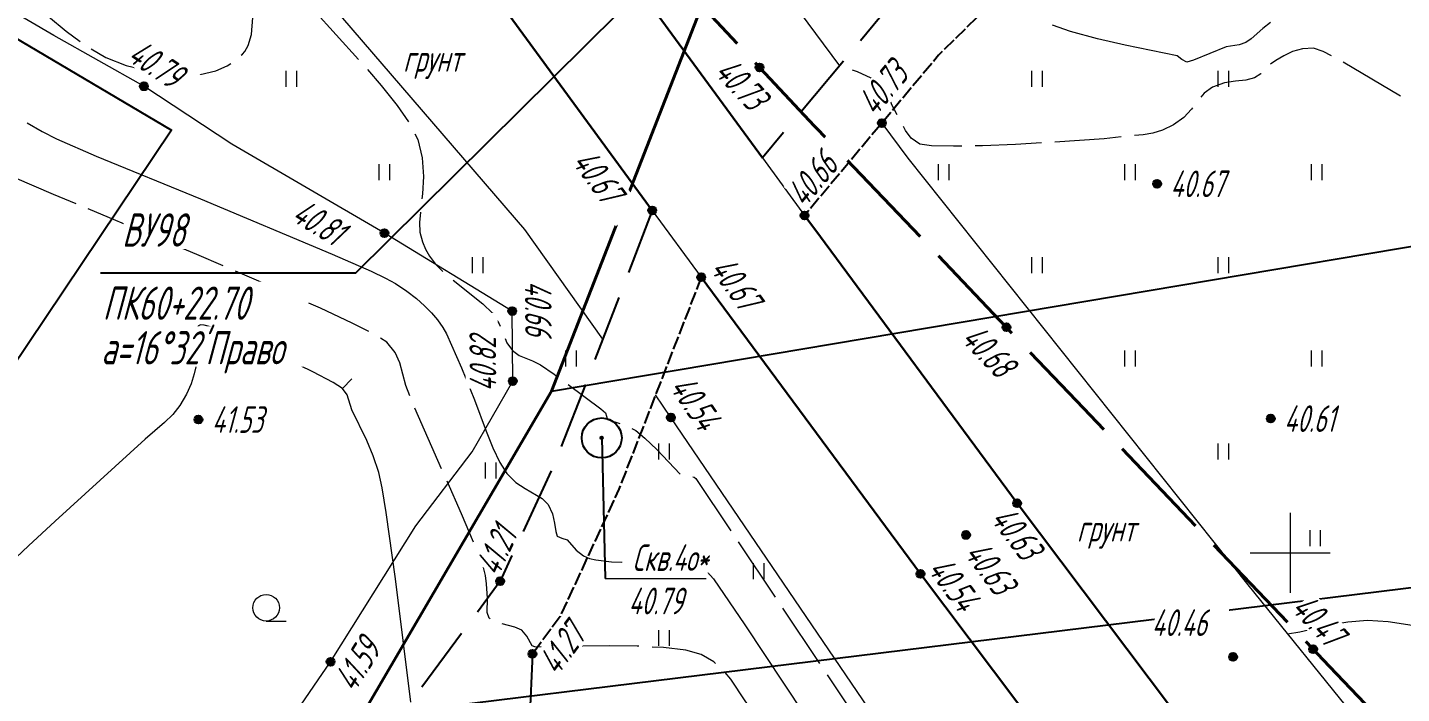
# Model space of a CAD drawing. Extents: x 2208637 to 2213412, y 575334 to 577367.
# Drawn here: x 2211202.6 to 2211254.2, y 576794.7 to 576819.7 of the extents above; entities that cross this region are included whole.
import ezdxf
from ezdxf.enums import TextEntityAlignment as Align

# ---------------------------------------------------------------- set-up
doc = ezdxf.new("R2010")
doc.units = 0
doc.header["$LTSCALE"] = 0.5
for name, pattern in [('500_122_1_2', [10, 8, -2]), ('500_193_1_1', [7, 5, -2]), ('500_193_1_2', [1, 1, 0]), ('500_329_3', [6, 5, -1])]:
    doc.linetypes.add(name, pattern=pattern)
doc.layers.get('0').update_dxf_attribs({"lineweight": 25})
for name, color, linetype, lineweight in [('ИИ_ГАЗОПРОВОДЫ', 150, 'Continuous', 25), ('ИИ_ГОРИЗОНТАЛИ_ОСН', 32, 'Continuous', 15), ('ИИ_ГРАНИЦЫ_ЗЕМЛЕПОЛЬЗОВАТЕЛЕЙ', 7, 'Continuous', 25), ('ИИ_ДОРОГИ_АД', 7, 'Continuous', 25), ('ИИ_КООРДИНАТНАЯ_СЕТКА', 3, 'Continuous', 25), ('ИИ_ОГРАДЫ', 7, 'Continuous', 25), ('ИИ_ОТМЕТКИ', 7, 'Continuous', 25), ('ИИ_СКВАЖИНА', 7, 'Continuous', 25), ('ИИ_ТРАССЫ_КЛС', 5, 'Continuous', 40), ('ИИ_УГОДЬЯ', 7, 'Continuous', 25)]:
    doc.layers.add(name, color=color, linetype=linetype, lineweight=lineweight)
doc.styles.add('BM431', font='', dxfattribs={"height": 1})
doc.styles.add('D431', font='', dxfattribs={"height": 1})
doc.styles.add('GOST 2.304', font='cs_gost2304.shx', dxfattribs={"width": 0.8, "oblique": 15})
doc.styles.get('BM431').set_extended_font_data('bm431', italic=True)
doc.styles.get('D431').set_extended_font_data('D431', italic=True)
doc.linetypes.add('2000_475_1', pattern='A,3,[1,Topography.shx,S=0.5,R=90,X=0,Y=0],0', length=3)
doc.linetypes.add('2000_485_1', pattern='A,34.5,[1,Topography.shx,S=1.5,R=120,X=0.5,Y=-0.87],-0.01,[1,Topography.shx,S=1.5,R=0,X=-0.25,Y=0.43],0,[3,Topography.shx,S=1,R=0,X=0.5,Y=0],-0.01,[1,Topography.shx,S=1.5,R=60,X=0.5,Y=-0.87],-1,34.5', length=70.02)
doc.linetypes.add('500_187', pattern='A,0,[3,Topography.shx,S=0.5,R=0,X=0,Y=0],-0.5', length=0.5)

# ---------------------------------------------------------------- blocks, each defined once
blk = doc.blocks.new('500_12')
at = {"color": 0, "linetype": 'Continuous', "lineweight": -2, "flags": 128}
for points in [[(0, 3), (0, -3)], [(-3, 0), (3, 0)]]:
    blk.add_lwpolyline(points, dxfattribs=at)
at = {"color": 7, "linetype": 'Continuous', "lineweight": -2, "style": 'D431'}
blk.add_attdef('Вертикальная_подпись', (-0.5, 0.5), '', height=2, rotation=90, dxfattribs=at)
blk.add_attdef('Горизонтальная_подпись', (0.5, 0.5), '', height=2, dxfattribs=at)
blk = doc.blocks.new('500_329_6')
at = {"color": 0, "linetype": 'Continuous', "lineweight": -2}
blk.add_lwpolyline([(0, 0), (1, 0)], dxfattribs=at)
blk = doc.blocks.new('500_401')
at = {"color": 0, "linetype": 'Continuous', "lineweight": -2}
for points in [[(-0.4, 0), (-0.4, 1.2)], [(0.4, 0), (0.4, 1.2)]]:
    blk.add_lwpolyline(points, dxfattribs=at)
blk = doc.blocks.new('500_379')
at = {"color": 0, "linetype": 'Continuous', "lineweight": -2}
blk.add_lwpolyline([(0, -1), (1.5, -1)], dxfattribs=at)
blk.add_circle((0, 0), 1, dxfattribs=at)
blk = doc.blocks.new('500_330_1')
at = {"linetype": 'Continuous', "lineweight": -2}
h = blk.add_hatch(color=0, dxfattribs=at)
h.dxf.hatch_style = 1
edge = h.paths.add_edge_path()
edge.add_arc((0, 0), 0.3, 0, 360)
at = {"color": 0, "linetype": 'Continuous', "lineweight": -2}
blk.add_circle((0, 0), 0.3, dxfattribs=at)
at = {"color": 0, "linetype": 'Continuous', "lineweight": -2, "style": 'GOST 2.304', "flags": 1}
for tag, p in [('Номер', (-1, -1)), ('Номер_рабочей_станции', (-1, -3.5))]:
    blk.add_attdef(tag, text='', height=2, dxfattribs=at).set_placement(p, align=Align.RIGHT)
at = {"color": 0, "linetype": 'Continuous', "lineweight": -2, "style": 'GOST 2.304'}
blk.add_attdef('Высота', (1, -1), '', height=2, dxfattribs=at)
at = {"color": 0, "linetype": 'Continuous', "lineweight": -2, "style": 'GOST 2.304', "flags": 1}
blk.add_attdef('Код', (0, -3.5), '', height=2, dxfattribs=at)
blk = doc.blocks.new('PD7E29FB7921E4EA9B9E6094250D61F')
at = {"color": 0, "linetype": '2000_485_1', "lineweight": -2, "flags": 128}
blk.add_lwpolyline([(2211134.45, 576819.17), (2211144.86, 576833.83), (2211150.75, 576843), (2211154.99, 576846.09), (2211159.93, 576844.44), (2211166.09, 576840.68), (2211208, 576815.87), (2211189.79, 576788.76)], close=True, dxfattribs=at)
at = {"color": 0, "lineweight": -2, "flags": 1}
for tag in ['Адрес (местоположение) участка', 'Дата постановки на учет', 'Тип объекта', 'Статус записи о ЗУ по справочнику', 'Кадастровый номер, обозначение, учетный номер объекта', 'Кадастровый номер квартала', 'Вид разрешенного использования по классификатору', 'Площадь, кв.м', 'Категория земель', 'Вид использования по документу', 'Кадастровая стоимость']:
    blk.add_attdef(tag, (0, 0), '', height=0.2, dxfattribs=at)
blk = doc.blocks.new('*U78')
at = {"linetype": 'Continuous', "lineweight": -2}
h = blk.add_hatch(color=0, dxfattribs=at)
edge = h.paths.add_edge_path()
edge.add_arc((0, 0), 0.1, 0, 360)
at = {"color": 0, "linetype": 'Continuous', "lineweight": 20}
blk.add_lwpolyline([(0.25, -10.55), (7.85, -10.55)], dxfattribs=at)
at = {"color": 0, "linetype": 'Continuous', "lineweight": -2}
for radius in [1.5, 0.1]:
    blk.add_circle((0, 0), radius, dxfattribs=at)
at = {"color": 0, "linetype": 'Continuous', "lineweight": 20, "style": 'D431'}
blk.add_attdef('Глубина', text='', height=2, dxfattribs=at).set_placement((-2, -1), align=Align.RIGHT)
at = {"color": 0, "linetype": 'Continuous', "lineweight": 20}
for tag, style, p in [('Назначение_и_номер_скважины', 'D431', (4.05, -9.85)), ('Отметка_земли', 'BM431', (4.05, -13.25))]:
    blk.add_attdef(tag, text='', height=2, dxfattribs=dict(at, style=style)).set_placement(p, align=Align.CENTER)

msp = doc.modelspace()

# ---------------------------------------------------------------- linework, layer by layer
at = {"layer": 'ИИ_ГАЗОПРОВОДЫ', "linetype": '500_122_1_2', "lineweight": 40, "elevation": 629.549, "flags": 128}
msp.add_lwpolyline([(2211183.591, 576876.872), (2211186.516, 576871.351), (2211192.136, 576860.751), (2211194.105, 576858.431), (2211205.965, 576844.89), (2211213.428, 576836.486), (2211217.544, 576831.882), (2211223.02, 576825.757), (2211232.134, 576816.04), (2211236.684, 576811.279), (2211241.977, 576805.703), (2211251.484, 576795.729), (2211263.068, 576783.571), (2211267.382, 576779.049)], dxfattribs=at)
at = {"layer": 'ИИ_ГОРИЗОНТАЛИ_ОСН', "color": 32, "linetype": '500_329_3', "lineweight": 20, "flags": 128}
for points, elevation in [([(2211176.895, 576835.36), (2211177.285, 576835.149), (2211179.518, 576834.007), (2211180.441, 576833.557), (2211181.122, 576833.247), (2211181.474, 576833.12), (2211181.782, 576833.115), (2211182.031, 576833.174), (2211185.128, 576834.226), (2211185.998, 576834.503), (2211186.826, 576834.743), (2211188.263, 576835.086), (2211189.535, 576835.433), (2211190.081, 576835.509), (2211190.471, 576835.475), (2211190.735, 576835.379), (2211190.898, 576835.275), (2211191.043, 576835.136), (2211191.137, 576834.965), (2211191.188, 576834.657), (2211191.132, 576834.168), (2211190.779, 576832.725), (2211190.725, 576832.129), (2211190.777, 576831.701), (2211190.872, 576831.43), (2211191, 576831.214), (2211191.17, 576831.023), (2211191.541, 576830.705), (2211192.215, 576830.233), (2211193.277, 576829.596), (2211194.485, 576828.945), (2211195.741, 576828.323), (2211196.941, 576827.771), (2211197.985, 576827.33), (2211198.64, 576827.086), (2211198.992, 576826.979), (2211199.148, 576826.95), (2211199.293, 576826.961), (2211199.457, 576827.005), (2211199.663, 576827.116), (2211199.894, 576827.328), (2211200.186, 576827.654), (2211200.576, 576827.995), (2211200.945, 576828.292), (2211201.889, 576829.112), (2211202.381, 576829.468), (2211202.748, 576829.652), (2211202.994, 576829.704), (2211203.139, 576829.687), (2211203.204, 576829.661), (2211203.258, 576829.624), (2211203.361, 576829.497), (2211203.502, 576829.186), (2211203.663, 576828.59), (2211203.812, 576827.637), (2211203.894, 576826.569), (2211203.898, 576825.506), (2211203.814, 576824.57), (2211203.63, 576823.883), (2211203.231, 576823.325), (2211202.664, 576822.868), (2211202.035, 576822.499), (2211201.102, 576822.022), (2211200.936, 576821.908), (2211200.886, 576821.843), (2211200.891, 576821.771), (2211200.936, 576821.702), (2211201.058, 576821.624), (2211201.677, 576821.445), (2211202.068, 576821.284), (2211202.367, 576821.054), (2211203.383, 576820.141), (2211204.043, 576819.587), (2211204.767, 576819.053), (2211205.525, 576818.606), (2211206.289, 576818.308), (2211207.035, 576818.128), (2211207.752, 576818), (2211208.433, 576817.942), (2211209.072, 576817.969), (2211209.661, 576818.098), (2211210.092, 576818.287), (2211210.389, 576818.483), (2211210.663, 576818.731), (2211210.745, 576818.828), (2211210.875, 576819.055), (2211210.998, 576819.464), (2211211.052, 576820.105), (2211210.997, 576820.985), (2211210.768, 576822.633), (2211210.739, 576823.108), (2211210.777, 576823.348), (2211210.839, 576823.441), (2211210.94, 576823.476), (2211211.053, 576823.467), (2211211.223, 576823.378), (2211211.454, 576823.136), (2211211.758, 576822.683), (2211212.457, 576821.515), (2211212.875, 576820.925), (2211213.298, 576820.428), (2211215.203, 576818.322), (2211215.873, 576817.545), (2211216.471, 576816.794), (2211216.944, 576816.109), (2211217.24, 576815.528), (2211217.412, 576814.832), (2211217.456, 576814.139), (2211217.419, 576813.481), (2211217.304, 576812.401), (2211217.322, 576812.042), (2211217.422, 576811.681), (2211217.534, 576811.402), (2211217.688, 576811.142), (2211217.91, 576810.838), (2211218.227, 576810.521), (2211219.691, 576809.348), (2211220.046, 576808.994), (2211220.297, 576808.598), (2211220.593, 576807.89), (2211220.801, 576807.601), (2211221.053, 576807.406), (2211221.548, 576807.209), (2211221.85, 576807.058), (2211222.362, 576806.711), (2211224.118, 576805.411), (2211224.296, 576805.262), (2211224.368, 576805.009), (2211225.098, 576804.76), (2211225.433, 576804.588), (2211225.772, 576804.308), (2211226.22, 576803.874), (2211227.167, 576802.886), (2211227.28, 576802.862), (2211227.624, 576802.846), (2211227.684, 576802.789), (2211234.173, 576793.088)], 40.75), ([(2211230.237, 576793.471), (2211229.539, 576794.436), (2211229, 576795.255), (2211228.719, 576795.596), (2211228.363, 576795.9), (2211227.885, 576796.175), (2211227.306, 576796.337), (2211226.47, 576796.438), (2211225.479, 576796.491), (2211224.436, 576796.506), (2211223.441, 576796.498), (2211221.766, 576796.451), (2211221.645, 576796.465), (2211221.537, 576796.5), (2211221.345, 576796.863), (2211221.155, 576797.089), (2211220.89, 576797.205), (2211220.159, 576797.399), (2211219.928, 576797.539), (2211219.844, 576797.762), (2211219.868, 576798.299), (2211219.825, 576798.834), (2211219.783, 576799.146), (2211219.7, 576799.504), (2211219.559, 576799.882), (2211218.886, 576801.461), (2211216.987, 576805.766), (2211216.8, 576806.289), (2211216.572, 576807.135), (2211216.393, 576807.518), (2211216.078, 576807.914), (2211215.646, 576808.193), (2211214.783, 576808.63), (2211213.585, 576809.187), (2211212.149, 576809.827), (2211208.952, 576811.204), (2211203.569, 576813.458), (2211202.116, 576814.089), (2211201.998, 576814.167), (2211189.803, 576820.012), (2211189.454, 576820.181), (2211188.897, 576820.49), (2211188.533, 576820.61), (2211188.308, 576820.612), (2211188.154, 576820.4), (2211187.895, 576819.946), (2211187.249, 576818.729), (2211187.168, 576818.619), (2211187.08, 576818.513), (2211186.16, 576817.607), (2211185.686, 576817.107), (2211185.254, 576816.604), (2211184.937, 576816.156), (2211184.443, 576815.318), (2211184.284, 576814.944), (2211184.222, 576814.637), (2211184.223, 576814.392), (2211184.249, 576814.218), (2211184.291, 576814.066), (2211184.368, 576813.934), (2211184.563, 576813.708), (2211184.946, 576813.36), (2211187.024, 576811.759), (2211187.709, 576811.183), (2211188.268, 576810.618), (2211188.627, 576810.084), (2211188.832, 576809.447), (2211188.865, 576808.873), (2211188.717, 576807.76), (2211188.685, 576807.14), (2211188.781, 576806.425), (2211188.988, 576805.753), (2211189.307, 576804.942), (2211189.7, 576804.055), (2211190.127, 576803.152), (2211191.407, 576800.61), (2211191.611, 576800.25), (2211191.796, 576799.978), (2211191.954, 576799.699), (2211192.077, 576799.324), (2211192.18, 576798.882), (2211192.28, 576798.327), (2211192.322, 576797.723), (2211192.273, 576797.247), (2211192.169, 576796.915), (2211192.061, 576796.713), (2211191.931, 576796.548), (2211191.787, 576796.423), (2211191.534, 576796.278), (2211191.142, 576796.151), (2211190.605, 576796.065), (2211189.561, 576795.965), (2211189.159, 576795.862), (2211188.745, 576795.612), (2211188.441, 576795.34), (2211188.141, 576795.112), (2211187.735, 576794.995), (2211187.324, 576795.079), (2211186.873, 576795.328), (2211186.365, 576795.642), (2211185.787, 576795.922), (2211185.123, 576796.069), (2211184.556, 576796.011), (2211184.026, 576795.809), (2211183.508, 576795.546), (2211182.981, 576795.303), (2211182.419, 576795.16), (2211181.801, 576795.198), (2211181.255, 576795.442), (2211180.614, 576795.907), (2211179.9, 576796.538), (2211179.138, 576797.279), (2211177.558, 576798.877), (2211176.788, 576799.625), (2211176.061, 576800.266), (2211174.635, 576801.394), (2211171.742, 576803.524), (2211171.119, 576804.063), (2211170.152, 576805.106), (2211169.701, 576805.514), (2211169.308, 576805.741), (2211168.975, 576805.838), (2211168.598, 576805.86), (2211168.462, 576805.846), (2211168.182, 576805.773), (2211167.749, 576805.568), (2211167.17, 576805.161), (2211166.496, 576804.526), (2211165.937, 576803.872), (2211165.619, 576803.421), (2211165.478, 576803.168), (2211165.439, 576803.056), (2211165.45, 576802.979), (2211165.503, 576802.916), (2211165.641, 576802.855), (2211166.262, 576802.721), (2211166.573, 576802.529), (2211166.754, 576802.235), (2211166.993, 576801.718), (2211167.256, 576801.045), (2211167.511, 576800.282), (2211167.725, 576799.498), (2211167.866, 576798.758), (2211167.9, 576798.131), (2211167.78, 576797.495), (2211167.535, 576796.886), (2211167.236, 576796.334), (2211166.779, 576795.574), (2211166.707, 576795.411), (2211166.694, 576795.333), (2211166.723, 576795.257), (2211166.787, 576795.182), (2211166.921, 576795.109), (2211167.5, 576794.952), (2211168.088, 576794.678), (2211168.443, 576794.556), (2211168.861, 576794.502), (2211169.287, 576794.631), (2211170.843, 576795.383), (2211171.779, 576795.806), (2211172.692, 576796.127), (2211173.341, 576796.245), (2211173.746, 576796.218), (2211173.967, 576796.133), (2211174.06, 576796.068), (2211174.131, 576795.997), (2211174.245, 576795.82), (2211174.353, 576795.471), (2211174.393, 576794.879), (2211174.311, 576793.999), (2211174.129, 576793.041), (2211173.895, 576792.09), (2211173.462, 576790.552), (2211173.36, 576790.134), (2211173.242, 576789.355), (2211172.995, 576788.213), (2211172.808, 576787.062), (2211172.645, 576786.378), (2211172.406, 576785.683), (2211172.065, 576785.021), (2211171.599, 576784.437), (2211171.043, 576783.996), (2211170.254, 576783.518), (2211169.299, 576783.034), (2211168.242, 576782.576), (2211167.151, 576782.176), (2211166.092, 576781.865), (2211165.13, 576781.675), (2211164.474, 576781.631), (2211164.072, 576781.672), (2211163.854, 576781.739), (2211163.762, 576781.784), (2211163.656, 576781.856), (2211163.474, 576782.042), (2211163.27, 576782.413), (2211163.103, 576783.041), (2211163.016, 576783.956), (2211162.999, 576785.772), (2211162.958, 576786.328), (2211162.884, 576786.625), (2211162.805, 576786.751), (2211162.678, 576786.827), (2211162.504, 576786.863), (2211162.207, 576786.837), (2211161.771, 576786.695), (2211161.225, 576786.425), (2211160.755, 576786.162), (2211160.446, 576786.021), (2211160.173, 576785.986), (2211159.951, 576785.983), (2211159.677, 576785.953), (2211157.651, 576785.501), (2211156.617, 576785.237), (2211155.623, 576784.951), (2211154.801, 576784.66), (2211154.282, 576784.385), (2211153.873, 576784.023), (2211153.553, 576783.654), (2211153.324, 576783.259), (2211153.189, 576782.816), (2211153.15, 576782.308), (2211153.286, 576781.809), (2211153.629, 576781.145), (2211154.098, 576780.396), (2211155.462, 576778.409), (2211155.637, 576778.092), (2211155.681, 576777.821), (2211155.644, 576777.369), (2211155.665, 576777.088), (2211155.758, 576776.517), (2211155.848, 576776.28), (2211156.027, 576776.067), (2211156.276, 576775.948), (2211156.683, 576775.854), (2211158.524, 576775.59), (2211159.868, 576775.355), (2211163.557, 576774.8), (2211165.068, 576774.55), (2211166.564, 576774.274), (2211167.95, 576773.974), (2211169.133, 576773.654), (2211169.87, 576773.385), (2211170.27, 576773.178), (2211170.452, 576773.038), (2211170.587, 576772.863), (2211170.698, 576772.644), (2211170.794, 576772.288), (2211170.812, 576771.775), (2211170.71, 576771.096), (2211170.358, 576769.733), (2211170.248, 576769.114), (2211170.275, 576768.581), (2211170.479, 576767.958), (2211170.741, 576767.425), (2211171.043, 576766.971), (2211171.363, 576766.585), (2211171.684, 576766.256), (2211172.047, 576765.93), (2211172.382, 576765.698), (2211172.738, 576765.537), (2211173.162, 576765.427), (2211173.569, 576765.401), (2211173.901, 576765.464), (2211174.241, 576765.558), (2211174.672, 576765.624), (2211175.915, 576765.638), (2211181.435, 576765.611), (2211181.588, 576765.655), (2211181.835, 576765.968), (2211182.095, 576766.06), (2211185.343, 576767), (2211186.787, 576767.437), (2211187.414, 576767.659), (2211188.882, 576768.234), (2211189.267, 576768.352), (2211189.657, 576768.436), (2211189.966, 576768.478), (2211192.1, 576768.698), (2211193.273, 576768.836), (2211193.882, 576768.894), (2211194.959, 576768.966), (2211195.276, 576769.024), (2211195.451, 576769.093), (2211195.563, 576769.192), (2211195.632, 576769.36), (2211195.653, 576769.561), (2211195.612, 576769.853), (2211195.466, 576770.198), (2211195.233, 576770.449), (2211194.882, 576770.486), (2211194.353, 576770.375), (2211193.405, 576770.119), (2211193.205, 576770.099), (2211193.13, 576770.121), (2211193.114, 576770.177), (2211193.164, 576770.249), (2211193.344, 576770.374), (2211193.726, 576770.561), (2211194.313, 576770.798), (2211195.231, 576771.133), (2211195.593, 576771.259), (2211196.04, 576771.388), (2211196.129, 576771.43), (2211196.686, 576771.225), (2211197.118, 576771.041), (2211197.429, 576770.866), (2211197.612, 576770.668), (2211197.724, 576770.469), (2211197.895, 576770.25), (2211198.081, 576770.097), (2211198.499, 576769.83), (2211198.741, 576769.636), (2211198.997, 576769.373), (2211199.543, 576768.729), (2211199.677, 576768.668), (2211199.826, 576768.635), (2211200.422, 576768.589), (2211200.6, 576768.545), (2211200.48, 576768.474), (2211200.23, 576768.417), (2211199.541, 576768.343), (2211199.223, 576768.287), (2211198.919, 576768.2), (2211197.575, 576767.738), (2211197.002, 576767.575), (2211195.633, 576767.293), (2211192.995, 576766.818), (2211192.082, 576766.636), (2211191.881, 576766.544), (2211191.539, 576766.329), (2211189.395, 576765.28), (2211188.668, 576764.895), (2211188.031, 576764.523), (2211187.568, 576764.198), (2211187.167, 576763.815), (2211186.889, 576763.464), (2211186.409, 576762.729), (2211186.058, 576762.281), (2211185.658, 576761.847), (2211183.181, 576759.329), (2211182.656, 576758.766), (2211182.292, 576758.335), (2211181.967, 576757.882), (2211181.708, 576757.48), (2211181.496, 576757.106), (2211181.312, 576756.737), (2211180.913, 576755.857), (2211180.728, 576755.407), (2211180.617, 576755.032), (2211180.615, 576754.765), (2211180.76, 576754.575), (2211180.988, 576754.462), (2211181.256, 576754.305), (2211182.907, 576752.67), (2211183.497, 576752.126), (2211184.065, 576751.653), (2211184.564, 576751.311), (2211185.227, 576751.006), (2211185.903, 576750.791), (2211186.515, 576750.647), (2211187.228, 576750.504), (2211187.478, 576750.358), (2211187.621, 576750.313)], 41.25), ([(2211273.625, 576796.99), (2211273.374, 576796.797), (2211273.14, 576796.642), (2211272.87, 576796.542), (2211271.982, 576796.373), (2211270.092, 576796.044), (2211269.991, 576796.06), (2211270.307, 576799.355), (2211270.54, 576802.109), (2211270.625, 576803.367), (2211270.671, 576804.395), (2211270.663, 576805.08), (2211270.588, 576805.718), (2211270.483, 576806.242), (2211270.354, 576806.704), (2211270.052, 576807.656), (2211269.891, 576808.251), (2211269.777, 576808.862), (2211269.689, 576809.862), (2211269.615, 576810.307), (2211269.457, 576810.755), (2211269.165, 576811.232), (2211268.709, 576811.656), (2211267.971, 576812.154), (2211267.053, 576812.687), (2211266.059, 576813.218), (2211263.633, 576814.437), (2211263.351, 576814.594), (2211263.199, 576814.792), (2211263.101, 576814.978), (2211262.938, 576815.109), (2211262.706, 576815.096), (2211261.823, 576814.846), (2211261.253, 576814.728), (2211260.651, 576814.693), (2211260.127, 576814.74), (2211259.558, 576814.84), (2211258.938, 576814.991), (2211258.264, 576815.195), (2211257.53, 576815.451), (2211256.733, 576815.759), (2211256.03, 576816.086), (2211255.204, 576816.532), (2211251.822, 576818.523), (2211251.243, 576818.826), (2211250.886, 576818.952), (2211250.463, 576818.934), (2211250.096, 576818.823), (2211249.768, 576818.661), (2211249.465, 576818.49), (2211249.229, 576818.324), (2211248.903, 576817.989), (2211248.665, 576817.835), (2211248.334, 576817.745), (2211247.954, 576817.712), (2211247.536, 576817.654), (2211247.09, 576817.49), (2211246.778, 576817.258), (2211246.533, 576816.971), (2211246.298, 576816.659), (2211246.015, 576816.351), (2211245.628, 576816.076), (2211245.21, 576815.879), (2211244.842, 576815.766), (2211244.479, 576815.704), (2211243.017, 576815.55), (2211240.948, 576815.407), (2211239.692, 576815.34), (2211238.455, 576815.29), (2211237.361, 576815.269), (2211236.534, 576815.285), (2211236.099, 576815.351), (2211235.777, 576815.577), (2211235.56, 576815.866), (2211235.05, 576816.824), (2211234.959, 576817.081), (2211234.852, 576817.321), (2211234.655, 576817.567), (2211234.265, 576817.826), (2211233.755, 576818.061), (2211233.053, 576818.324)], 40.75)]:
    msp.add_lwpolyline(points, dxfattribs=dict(at, elevation=elevation))
at = {"layer": 'ИИ_ГОРИЗОНТАЛИ_ОСН', "flags": 128}
for points, elevation in [([(2211249.262, 576819.923), (2211248.978, 576819.69), (2211248.543, 576819.298), (2211248.335, 576819.165), (2211248.087, 576819.082), (2211247.604, 576819.004), (2211246.378, 576818.501), (2211246.12, 576818.432), (2211245.942, 576818.524), (2211245.761, 576818.661), (2211243.808, 576819.062), (2211242.763, 576819.301), (2211241.756, 576819.575), (2211241.075, 576819.812)], 41), ([(2211202.581, 576816.144), (2211203.134, 576815.825), (2211203.683, 576815.552), (2211205.167, 576814.903), (2211209.08, 576813.297), (2211214.028, 576811.212), (2211215.496, 576810.574), (2211216.033, 576810.318), (2211216.409, 576810.11), (2211216.835, 576809.824), (2211217.194, 576809.548), (2211217.497, 576809.28), (2211217.756, 576809.016), (2211217.98, 576808.754), (2211218.188, 576808.466), (2211218.324, 576808.22), (2211218.888, 576806.947), (2211219.373, 576805.747), (2211219.812, 576804.57), (2211220.066, 576803.947), (2211220.329, 576803.392), (2211220.591, 576802.975), (2211220.922, 576802.646), (2211221.275, 576802.41), (2211221.917, 576802.04), (2211222.142, 576801.818), (2211222.304, 576801.468), (2211222.381, 576801.108), (2211222.423, 576800.805), (2211222.48, 576800.629), (2211222.652, 576800.547), (2211222.853, 576800.482), (2211223.193, 576800.096), (2211223.461, 576799.886), (2211223.694, 576799.786), (2211223.933, 576799.73), (2211224.523, 576799.656), (2211224.887, 576799.643), (2211226.098, 576799.664), (2211226.762, 576799.658), (2211227.344, 576799.613), (2211227.755, 576799.51), (2211228.107, 576799.287), (2211228.344, 576799.025), (2211229.527, 576797.291), (2211233.213, 576791.719)], 41), ([(2211216.983, 576794.394), (2211216.402, 576799.024), (2211216.054, 576801.511), (2211215.902, 576802.444), (2211215.781, 576803.02), (2211215.573, 576803.647), (2211215.336, 576804.212), (2211214.764, 576805.369), (2211214.59, 576805.93), (2211214.423, 576806.174), (2211214.062, 576806.397), (2211213.3, 576806.792), (2211212.298, 576807.279), (2211211.212, 576807.779), (2211210.203, 576808.212), (2211209.556, 576808.456), (2211209.218, 576808.553), (2211209.083, 576808.568), (2211209.004, 576808.526), (2211208.947, 576808.446), (2211208.914, 576808.284), (2211208.978, 576807.592), (2211208.948, 576807.141), (2211208.848, 576806.721), (2211208.732, 576806.344), (2211208.564, 576805.964), (2211208.307, 576805.536), (2211208.04, 576805.194), (2211207.738, 576804.893), (2211207.01, 576804.264), (2211203.623, 576801.187), (2211202.63, 576800.268), (2211201.703, 576799.384)], 41.5), ([(2211258.232, 576786.563), (2211258.091, 576786.81), (2211258.051, 576786.9), (2211258.251, 576788.835), (2211258.346, 576790.05), (2211258.417, 576791.372), (2211258.441, 576792.693), (2211258.395, 576793.906), (2211258.292, 576794.728), (2211258.169, 576795.221), (2211258.062, 576795.479), (2211258, 576795.583), (2211257.736, 576795.927), (2211257.441, 576796.219), (2211257.006, 576796.537), (2211256.406, 576796.837), (2211255.759, 576797.049), (2211255.079, 576797.199), (2211253.685, 576797.407), (2211252.903, 576797.456), (2211252.173, 576797.401), (2211251.504, 576797.282), (2211250.366, 576797.015), (2211249.91, 576796.946)], 40.5)]:
    msp.add_lwpolyline(points, dxfattribs=dict(at, elevation=elevation))
at = {"layer": 'ИИ_ДОРОГИ_АД', "lineweight": 30, "flags": 128}
for points in [[(2211184.981, 576876.736), (2211192.76, 576866.057), (2211201.01, 576854.734), (2211209.531, 576843.037), (2211210.937, 576841.107), (2211230.187, 576814.829)], [(2211215.951, 576826.647), (2211215.951, 576826.647), (2211226.051, 576812.859)], [(2211231.769, 576812.668), (2211232.149, 576812.15), (2211239.752, 576801.862), (2211248.823, 576789.81), (2211256.616, 576779.63), (2211262.745, 576771.625), (2211262.88, 576771.449)], [(2211227.889, 576810.35), (2211228.524, 576809.483), (2211236.117, 576799.209), (2211245.257, 576787.066), (2211253.138, 576776.771), (2211259.636, 576768.283), (2211260.407, 576767.275)]]:
    msp.add_lwpolyline(points, dxfattribs=at)
at = {"layer": 'ИИ_ДОРОГИ_АД', "lineweight": 20, "flags": 128}
for points in [[(2211192.956, 576875.958), (2211206.53, 576856.49), (2211216.503, 576841.299), (2211222.51, 576832.99), (2211229.471, 576823.163), (2211233.079, 576818.289)], [(2211224.193, 576808.028), (2211221.259, 576812.138), (2211210.55, 576824.6), (2211203.14, 576833.683)], [(2211234.671, 576816.139), (2211235.65, 576814.817), (2211248.413, 576798.8), (2211252.58, 576793.64), (2211266.041, 576776.785)], [(2211257.385, 576762.172), (2211257.13, 576762.51), (2211247.432, 576774.517), (2211240.32, 576785.12), (2211226.75, 576805.08), (2211226.172, 576805.931)]]:
    msp.add_lwpolyline(points, dxfattribs=at)
at = {"layer": 'ИИ_ДОРОГИ_АД', "color": 7, "linetype": '500_193_1_1', "flags": 128}
for points in [[(2211277.36, 576835.258), (2211271.367, 576834.698), (2211266.833, 576834.274), (2211257.246, 576832.979), (2211249.018, 576830.824), (2211243.091, 576827.686), (2211238.279, 576823.801), (2211234.886, 576820.451), (2211230.187, 576814.829)], [(2211226.051, 576812.859), (2211223.739, 576806.848), (2211222.4, 576803.402), (2211220.337, 576798.933), (2211215.444, 576792.312), (2211210.736, 576786.205), (2211206.54, 576781.082), (2211203.684, 576778.26), (2211203.607, 576778.2), (2211199.289, 576774.795), (2211196.998, 576773.239), (2211193.892, 576771.13)], [(2211221.55, 576796.2), (2211221.134, 576787.06), (2211222.118, 576778.018), (2211223.692, 576773.722), (2211226.235, 576769.22), (2211227.95, 576766.336), (2211233.304, 576764.384), (2211242.163, 576760.192), (2211250.602, 576755.173), (2211251.43, 576754.68)]]:
    msp.add_lwpolyline(points, dxfattribs=at)
at = {"layer": 'ИИ_ДОРОГИ_АД', "color": 7, "linetype": '500_193_1_2', "flags": 128}
for points in [[(2211277.103, 576832.622), (2211271.525, 576832.101), (2211267.128, 576831.69), (2211257.751, 576830.423), (2211249.968, 576828.385), (2211244.529, 576825.506), (2211240.014, 576821.859), (2211236.801, 576818.688), (2211234.671, 576816.139), (2211231.769, 576812.668)], [(2211227.889, 576810.35), (2211224.794, 576802.385), (2211222.586, 576797.602), (2211221.55, 576796.2)]]:
    msp.add_lwpolyline(points, dxfattribs=at)
at = {"layer": 'ИИ_ДОРОГИ_АД', "color": 7, "linetype": '500_187', "lineweight": 20, "flags": 128}
for points in [[(2211230.187, 576814.829), (2211231.769, 576812.668)], [(2211226.051, 576812.859), (2211227.889, 576810.35)]]:
    msp.add_lwpolyline(points, dxfattribs=at)
at = {"layer": 'ИИ_ОГРАДЫ', "linetype": '2000_475_1', "lineweight": 20, "flags": 128}
msp.add_lwpolyline([(2211162.622, 576808.075), (2211168.265, 576803.967), (2211175.984, 576798.346), (2211187.337, 576790.079), (2211198.61, 576781.87), (2211202.273, 576779.203), (2211205.78, 576783.95), (2211213.97, 576795.91), (2211217.167, 576801.007), (2211219.283, 576803.789), (2211220.81, 576806.45), (2211220.79, 576809.08), (2211215.99, 576812.01), (2211210.26, 576815.345), (2211206.96, 576817.52), (2211203.574, 576819.431), (2211198.15, 576822.61), (2211192.726, 576825.789), (2211186.43, 576829.23), (2211182.45, 576831.68), (2211176.847, 576834.872)], dxfattribs=at)
at = {"layer": 'ИИ_СКВАЖИНА', "elevation": 40.788, "flags": 128}
msp.add_lwpolyline([(2211224.151, 576804.314), (2211224.276, 576799.04)], dxfattribs=at)
at = {"layer": 'ИИ_ТРАССЫ_КЛС', "flags": 128}
msp.add_lwpolyline([(2211233.604, 576871.99), (2211229.714, 576825.179), (2211222.268, 576806.065), (2211215.123, 576793.842), (2211206.075, 576781.299), (2211202.671, 576777.573), (2211194.772, 576776.058), (2211171.669, 576756.486), (2211163.733, 576745.007), (2211155.529, 576731.079), (2211148.193, 576717.191), (2211140.533, 576701.223)], dxfattribs=at)
at = {"layer": 'ИИ_ТРАССЫ_КЛС', "lineweight": 25, "flags": 128}
for points in [[(2211229.714, 576825.179), (2211214.905, 576810.5), (2211205.334, 576810.5)], [(2211222.268, 576806.065), (2211280.079, 576815.808), (2211288.899, 576815.808)], [(2211215.123, 576793.842), (2211272.852, 576800.953), (2211282.294, 576800.953)]]:
    msp.add_lwpolyline(points, dxfattribs=at)

# ---------------------------------------------------------------- block references
at = {"layer": 'ИИ_ГОРИЗОНТАЛИ_ОСН', "xscale": 0.5, "yscale": 0.5, "zscale": 0.5, "rotation": 46.35351117635402}
msp.add_blockref('500_329_6', (2211214.423, 576806.174, 41.5), dxfattribs=at)
at = {"layer": 'ИИ_КООРДИНАТНАЯ_СЕТКА', "color": 3, "lineweight": 20, "xscale": 0.5, "yscale": 0.5, "zscale": 0.5}
msp.add_blockref('500_12', (2211250, 576800), dxfattribs=at)
at = {"layer": 'ИИ_УГОДЬЯ', "lineweight": 20, "xscale": 0.5, "yscale": 0.5, "zscale": 0.5}
for name, p in [('500_401', (2211212.5, 576817.5)), ('500_401', (2211240.5, 576817.5)), ('500_401', (2211247.5, 576817.5)), ('500_401', (2211216, 576814)), ('500_401', (2211237, 576814)), ('500_401', (2211244, 576814)), ('500_401', (2211251, 576814)), ('500_401', (2211219.5, 576810.5)), ('500_401', (2211240.5, 576810.5)), ('500_401', (2211247.5, 576810.5)), ('500_401', (2211223, 576807)), ('500_401', (2211244, 576807)), ('500_401', (2211251, 576807)), ('500_401', (2211226.5, 576803.5)), ('500_401', (2211247.5, 576803.5)), ('500_401', (2211219.99, 576802.788)), ('500_401', (2211250.949, 576800.244)), ('500_401', (2211230.055, 576799.007)), ('500_379', (2211211.549, 576797.937)), ('500_401', (2211226.5, 576796.5))]:
    msp.add_blockref(name, p, dxfattribs=at)

# ---------------------------------------------------------------- next in the draw order: wipeouts: each hides what was drawn before it
at = {"lineweight": 0}
for points, layer in [([(2211216.771, 576817.999), (2211219.928, 576817.999), (2211219.928, 576818.87), (2211216.771, 576818.87)], 'ИИ_ДОРОГИ_АД'), ([(2211242.072, 576800.353), (2211245.229, 576800.353), (2211245.229, 576801.224), (2211242.072, 576801.224)], 'ИИ_ДОРОГИ_АД'), ([(2211206.34, 576818.391), (2211208.696, 576816.839), (2211209.323, 576817.79), (2211206.968, 576819.343)], 'ИИ_ОТМЕТКИ'), ([(2211234.56, 576816.398), (2211236.369, 576818.562), (2211235.495, 576819.293), (2211233.686, 576817.129)], 'ИИ_ОТМЕТКИ'), ([(2211228.364, 576817.882), (2211230.294, 576815.824), (2211231.125, 576816.604), (2211229.195, 576818.662)], 'ИИ_ОТМЕТКИ'), ([(2211223.011, 576814.539), (2211224.678, 576812.264), (2211225.644, 576812.971), (2211223.977, 576815.247)], 'ИИ_ОТМЕТКИ'), ([(2211245.621, 576813.289), (2211248.442, 576813.289), (2211248.442, 576814.487), (2211245.621, 576814.487)], 'ИИ_ОТМЕТКИ'), ([(2211212.507, 576812.381), (2211214.762, 576811.005), (2211215.356, 576811.978), (2211213.101, 576813.354)], 'ИИ_ОТМЕТКИ'), ([(2211228.191, 576810.518), (2211229.858, 576808.242), (2211230.825, 576808.95), (2211229.158, 576811.225)], 'ИИ_ОТМЕТКИ'), ([(2211221.193, 576810.089), (2211221.213, 576807.368), (2211222.411, 576807.377), (2211222.391, 576810.098)], 'ИИ_ОТМЕТКИ'), ([(2211220.266, 576806.179), (2211220.244, 576809.003), (2211219.027, 576808.994), (2211219.048, 576806.169)], 'ИИ_ОТМЕТКИ'), ([(2211237.627, 576807.863), (2211239.555, 576805.832), (2211240.424, 576806.656), (2211238.496, 576808.688)], 'ИИ_ОТМЕТКИ'), ([(2211226.67, 576806.086), (2211228.164, 576803.885), (2211229.107, 576804.525), (2211227.613, 576806.726)], 'ИИ_ОТМЕТКИ'), ([(2211209.626, 576804.433), (2211212.247, 576804.433), (2211212.247, 576805.573), (2211209.626, 576805.573)], 'ИИ_ОТМЕТКИ'), ([(2211249.889, 576804.469), (2211252.53, 576804.469), (2211252.53, 576805.667), (2211249.889, 576805.667)], 'ИИ_ОТМЕТКИ'), ([(2211220.381, 576799.144), (2211221.413, 576801.378), (2211220.307, 576801.888), (2211219.276, 576799.654)], 'ИИ_ОТМЕТКИ'), ([(2211238.723, 576801.129), (2211240.418, 576798.899), (2211241.372, 576799.624), (2211239.677, 576801.854)], 'ИИ_ОТМЕТКИ'), ([(2211222.611, 576795.397), (2211224.181, 576797.521), (2211223.202, 576798.245), (2211221.632, 576796.121)], 'ИИ_ОТМЕТКИ'), ([(2211250.023, 576797.744), (2211252.01, 576795.659), (2211252.835, 576796.445), (2211250.848, 576798.531)], 'ИИ_ОТМЕТКИ'), ([(2211244.922, 576796.806), (2211247.703, 576796.806), (2211247.703, 576798.004), (2211244.922, 576798.004)], 'ИИ_ОТМЕТКИ'), ([(2211214.99, 576794.778), (2211216.383, 576796.999), (2211215.417, 576797.605), (2211214.024, 576795.384)], 'ИИ_ОТМЕТКИ'), ([(2211224.931, 576799.25), (2211228.808, 576799.25), (2211228.808, 576800.442), (2211224.931, 576800.442)], 'ИИ_СКВАЖИНА'), ([(2211224.902, 576797.62), (2211227.723, 576797.62), (2211227.723, 576798.76), (2211224.902, 576798.76)], 'ИИ_СКВАЖИНА'), ([(2211206.204, 576811.411), (2211209.614, 576811.411), (2211209.614, 576812.836), (2211206.204, 576812.836)], 'ИИ_ТРАССЫ_КЛС'), ([(2211205.423, 576806.989), (2211214.899, 576806.989), (2211214.899, 576808.51), (2211205.423, 576808.51)], 'ИИ_ТРАССЫ_КЛС')]:
    msp.add_wipeout(points, dxfattribs=at).dxf.layer = layer

# ---------------------------------------------------------------- next in the draw order: block references
at = {"layer": 'ИИ_ОТМЕТКИ'}
ref = msp.add_blockref('500_330_1', (2211206.96, 576817.52, 40.79), dxfattribs=dict(at, xscale=0.5, yscale=0.5, zscale=0.5, rotation=326.6116753548545))
ref.add_attrib('Высота', '40.79', (2211206.281, 576818.514), dxfattribs={"layer": '0', "color": 0, "linetype": 'Continuous', "lineweight": -2, "height": 1, "rotation": 326.6117, "style": 'GOST 2.304', "oblique": 15, "width": 0.8})
ref = msp.add_blockref('500_330_1', (2211230.08, 576818.23, 40.73), dxfattribs=dict(at, xscale=0.5, yscale=0.5, zscale=0.5, rotation=313.1670490364344))
ref.add_attrib('Высота', '40.73', (2211228.335, 576818.015), dxfattribs={"layer": '0', "color": 0, "linetype": 'Continuous', "lineweight": -2, "height": 1, "rotation": 313.167, "style": 'GOST 2.304', "oblique": 15, "width": 0.8})
ref = msp.add_blockref('500_330_1', (2211234.671, 576816.139, 40.729), dxfattribs=dict(at, xscale=0.5, yscale=0.5, zscale=0.5, rotation=50.10915434566454))
ref.add_attrib('Высота', '40.73', (2211234.432, 576816.353), dxfattribs={"layer": '0', "color": 0, "linetype": 'Continuous', "lineweight": -2, "height": 1, "rotation": 50.1092, "style": 'GOST 2.304', "oblique": 15, "width": 0.8})
ref = msp.add_blockref('500_330_1', (2211226.051, 576812.859, 40.667), dxfattribs=dict(at, xscale=0.5, yscale=0.5, zscale=0.5, rotation=306.2237360591501))
ref.add_attrib('Высота', '40.67', (2211222.998, 576814.675), dxfattribs={"layer": '0', "color": 0, "linetype": 'Continuous', "lineweight": -2, "height": 1, "rotation": 306.2237, "style": 'GOST 2.304', "oblique": 15, "width": 0.8})
ref = msp.add_blockref('500_330_1', (2211245.004, 576813.859, 40.674), dxfattribs=dict(at, xscale=0.5, yscale=0.5, zscale=0.5))
ref.add_attrib('Высота', '40.67', (2211245.504, 576813.359, -27.116), dxfattribs={"layer": '0', "color": 0, "linetype": 'Continuous', "lineweight": -2, "height": 1, "style": 'GOST 2.304', "oblique": 15, "width": 0.8})
ref = msp.add_blockref('500_330_1', (2211215.99, 576812.01, 40.81), dxfattribs=dict(at, xscale=0.4999999999999998, yscale=0.4999999999999998, zscale=0.4999999999999998, rotation=328.5994131115166))
ref.add_attrib('Высота', '40.81', (2211212.444, 576812.501), dxfattribs={"layer": '0', "color": 0, "linetype": 'Continuous', "lineweight": -2, "height": 1, "rotation": 328.5994, "style": 'GOST 2.304', "oblique": 15, "width": 0.8})
ref = msp.add_blockref('500_330_1', (2211227.889, 576810.35, 40.667), dxfattribs=dict(at, xscale=0.5, yscale=0.5, zscale=0.5, rotation=306.2237360591501))
ref.add_attrib('Высота', '40.67', (2211228.179, 576810.653), dxfattribs={"layer": '0', "color": 0, "linetype": 'Continuous', "lineweight": -2, "height": 1, "rotation": 306.2237, "style": 'GOST 2.304', "oblique": 15, "width": 0.8})
ref = msp.add_blockref('500_330_1', (2211220.79, 576809.08, 40.66), dxfattribs=dict(at, xscale=0.5, yscale=0.5, zscale=0.5, rotation=270.4357009516727))
ref.add_attrib('Высота', '40.66', (2211221.262, 576810.207), dxfattribs={"layer": '0', "color": 0, "linetype": 'Continuous', "lineweight": -2, "height": 1, "rotation": 270.4357, "style": 'GOST 2.304', "oblique": 15, "width": 0.8})
ref = msp.add_blockref('500_330_1', (2211239.352, 576808.469, 40.677), dxfattribs=dict(at, xscale=0.5, yscale=0.5, zscale=0.5, rotation=313.5095472183933))
ref.add_attrib('Высота', '40.68', (2211237.597, 576807.996), dxfattribs={"layer": '0', "color": 0, "linetype": 'Continuous', "lineweight": -2, "height": 1, "rotation": 313.5095, "style": 'GOST 2.304', "oblique": 15, "width": 0.8})
ref = msp.add_blockref('500_330_1', (2211220.81, 576806.45, 40.82), dxfattribs=dict(at, xscale=0.5, yscale=0.5, zscale=0.5, rotation=90.43570095167273))
ref.add_attrib('Высота', '40.82', (2211220.197, 576806.061), dxfattribs={"layer": '0', "color": 0, "linetype": 'Continuous', "lineweight": -2, "height": 1, "rotation": 90.4357, "style": 'GOST 2.304', "oblique": 15, "width": 0.8})
ref = msp.add_blockref('500_330_1', (2211226.75, 576805.08, 40.54), dxfattribs=dict(at, xscale=0.5, yscale=0.5, zscale=0.5, rotation=304.1638341163593))
ref.add_attrib('Высота', '40.54', (2211226.662, 576806.222), dxfattribs={"layer": '0', "color": 0, "linetype": 'Continuous', "lineweight": -2, "height": 1, "rotation": 304.1638, "style": 'GOST 2.304', "oblique": 15, "width": 0.8})
ref = msp.add_blockref('500_330_1', (2211209.009, 576805.003, 41.526), dxfattribs=dict(at, xscale=0.5, yscale=0.5, zscale=0.5))
ref.add_attrib('Высота', '41.53', (2211209.509, 576804.503, -27.684), dxfattribs={"layer": '0', "color": 0, "linetype": 'Continuous', "lineweight": -2, "height": 1, "style": 'GOST 2.304', "oblique": 15, "width": 0.8})
ref = msp.add_blockref('500_330_1', (2211249.273, 576805.039, 40.612), dxfattribs=dict(at, xscale=0.5, yscale=0.5, zscale=0.5))
ref.add_attrib('Высота', '40.61', (2211249.773, 576804.539, -27.075), dxfattribs={"layer": '0', "color": 0, "linetype": 'Continuous', "lineweight": -2, "height": 1, "style": 'GOST 2.304', "oblique": 15, "width": 0.8})
ref = msp.add_blockref('500_330_1', (2211220.337, 576798.933, 41.209), dxfattribs=dict(at, xscale=0.5, yscale=0.5, zscale=0.5, rotation=65.22236668078669))
ref.add_attrib('Высота', '41.21', (2211220.269, 576799.067, 41.209), dxfattribs={"layer": '0', "color": 0, "linetype": 'Continuous', "lineweight": -2, "height": 1, "rotation": 65.2224, "style": 'GOST 2.304', "oblique": 15, "width": 0.8})
ref = msp.add_blockref('500_330_1', (2211250.863, 576796.38, 40.47), dxfattribs=dict(at, xscale=0.5, yscale=0.5, zscale=0.5, rotation=313.6235677662979))
ref.add_attrib('Высота', '40.47', (2211249.992, 576797.877), dxfattribs={"layer": '0', "color": 0, "linetype": 'Continuous', "lineweight": -2, "height": 1, "rotation": 313.6236, "style": 'GOST 2.304', "oblique": 15, "width": 0.8})
ref = msp.add_blockref('500_330_1', (2211247.86, 576796.09, 40.46), dxfattribs=dict(at, xscale=0.5, yscale=0.5, zscale=0.5))
ref.add_attrib('Высота', '40.46', (2211244.805, 576796.876), dxfattribs={"layer": '0', "color": 0, "linetype": 'Continuous', "lineweight": -2, "height": 1, "style": 'GOST 2.304', "oblique": 15, "width": 0.8})
ref = msp.add_blockref('500_330_1', (2211221.55, 576796.2, 41.27), dxfattribs=dict(at, xscale=0.5, yscale=0.5, zscale=0.5, rotation=53.53674637207227))
ref.add_attrib('Высота', '41.27', (2211222.485, 576795.345), dxfattribs={"layer": '0', "color": 0, "linetype": 'Continuous', "lineweight": -2, "height": 1, "rotation": 53.5367, "style": 'GOST 2.304', "oblique": 15, "width": 0.8})
ref = msp.add_blockref('500_330_1', (2211213.97, 576795.91, 41.59), dxfattribs=dict(at, xscale=0.5, yscale=0.5, zscale=0.5, rotation=57.90200570423449))
ref.add_attrib('Высота', '41.59', (2211214.869, 576794.717, 0.12), dxfattribs={"layer": '0', "color": 0, "linetype": 'Continuous', "lineweight": -2, "height": 1, "rotation": 57.902, "style": 'GOST 2.304', "oblique": 15, "width": 0.8})
at = {"layer": 'ИИ_СКВАЖИНА'}
ref = msp.add_blockref('*U78', (2211224.151, 576804.314, 40.788), dxfattribs=dict(at, xscale=0.5, yscale=0.5, zscale=0.5))
ref.add_attrib('Назначение_и_номер_скважины', 'Скв.4о*', dxfattribs={"layer": '0', "color": 0, "linetype": 'Continuous', "lineweight": 20, "height": 1, "style": 'GOST 2.304', "oblique": 15, "width": 0.8}).set_placement((2211226.729, 576799.32), align=Align.CENTER)
ref.add_attrib('Отметка_земли', '40.79', dxfattribs={"layer": '0', "color": 0, "linetype": 'Continuous', "lineweight": 20, "height": 1, "style": 'GOST 2.304', "oblique": 15, "width": 0.8}).set_placement((2211226.175, 576797.69, 30.591), align=Align.CENTER)

# ---------------------------------------------------------------- next in the draw order: texts
at = {"layer": 'ИИ_ДОРОГИ_АД', "ltscale": 0.5, "style": 'GOST 2.304', "oblique": 15, "width": 0.8}
for p in [(2211216.698, 576818.069, -88.25), (2211241.999, 576800.423, -88.25)]:
    msp.add_text('грунт', height=1, dxfattribs=at).set_placement(p)
at = {"layer": 'ИИ_ТРАССЫ_КЛС', "lineweight": 25, "style": 'GOST 2.304', "oblique": 15, "width": 0.8}
msp.add_text('ВУ98', height=1.25, dxfattribs=at).set_placement((2211206.141, 576811.498))

# ---------------------------------------------------------------- next in the draw order: wipeouts: each hides what was drawn before it
at = {"lineweight": 0}
for points, layer in [([(2211231.901, 576812.972), (2211233.646, 576815.06), (2211232.727, 576815.828), (2211230.982, 576813.741)], 'ИИ_ОТМЕТКИ'), ([(2211237.743, 576799.835), (2211239.404, 576797.579), (2211240.368, 576798.29), (2211238.707, 576800.545)], 'ИИ_ОТМЕТКИ'), ([(2211205.471, 576808.664), (2211213.006, 576808.664), (2211213.006, 576810.185), (2211205.471, 576810.185)], 'ИИ_ТРАССЫ_КЛС')]:
    msp.add_wipeout(points, dxfattribs=at).dxf.layer = layer

# ---------------------------------------------------------------- next in the draw order: block references
at = {"layer": 'ИИ_ГРАНИЦЫ_ЗЕМЛЕПОЛЬЗОВАТЕЛЕЙ'}
msp.add_blockref('PD7E29FB7921E4EA9B9E6094250D61F', (0, 0), dxfattribs=at)
at = {"layer": 'ИИ_ОТМЕТКИ'}
ref = msp.add_blockref('500_330_1', (2211231.769, 576812.668, 40.665), dxfattribs=dict(at, xscale=0.5, yscale=0.5, zscale=0.5, rotation=50.10915434566454))
ref.add_attrib('Высота', '40.66', (2211231.773, 576812.927), dxfattribs={"layer": '0', "color": 0, "linetype": 'Continuous', "lineweight": -2, "height": 1, "rotation": 50.1092, "style": 'GOST 2.304', "oblique": 15, "width": 0.8})

# ---------------------------------------------------------------- next in the draw order: texts
at = {"layer": 'ИИ_ТРАССЫ_КЛС', "lineweight": 25, "style": 'GOST 2.304', "oblique": 15, "width": 0.8}
for s, p in [('ПК60+22.70', (2211205.409, 576808.751)), ("а=16°32'Право", (2211205.352, 576807.076))]:
    msp.add_text(s, height=1.25, dxfattribs=at).set_placement(p)

# ---------------------------------------------------------------- next in the draw order: wipeouts: each hides what was drawn before it
at = {"lineweight": 0}
msp.add_wipeout([(2211236.36, 576799.239), (2211237.941, 576797.1), (2211238.858, 576797.778), (2211237.277, 576799.917)], dxfattribs=at).dxf.layer = 'ИИ_ОТМЕТКИ'

# ---------------------------------------------------------------- next in the draw order: block references
at = {"layer": 'ИИ_ОТМЕТКИ'}
ref = msp.add_blockref('500_330_1', (2211239.752, 576801.862, 40.631), dxfattribs=dict(at, xscale=0.5, yscale=0.5, zscale=0.5, rotation=307.2300619152321))
ref.add_attrib('Высота', '40.63', (2211238.708, 576801.264, 0.001), dxfattribs={"layer": '0', "color": 0, "linetype": 'Continuous', "lineweight": -2, "height": 1, "rotation": 307.2301, "style": 'GOST 2.304', "oblique": 15, "width": 0.8})
ref = msp.add_blockref('500_330_1', (2211237.836, 576800.669, 40.63), dxfattribs=dict(at, xscale=0.5, yscale=0.5, zscale=0.5, rotation=306.3744145757133))
ref.add_attrib('Высота', '40.63', (2211237.73, 576799.97, 40.63), dxfattribs={"layer": '0', "color": 0, "linetype": 'Continuous', "lineweight": -2, "height": 1, "rotation": 306.3744, "style": 'GOST 2.304', "oblique": 15, "width": 0.8})
ref = msp.add_blockref('500_330_1', (2211236.117, 576799.209, 40.543), dxfattribs=dict(at, xscale=0.5, yscale=0.5, zscale=0.5, rotation=306.4649005246118))
ref.add_attrib('Высота', '40.54', (2211236.347, 576799.375), dxfattribs={"layer": '0', "color": 0, "linetype": 'Continuous', "lineweight": -2, "height": 1, "rotation": 306.4649, "style": 'GOST 2.304', "oblique": 15, "width": 0.8})

doc.saveas('drawing.dxf')
